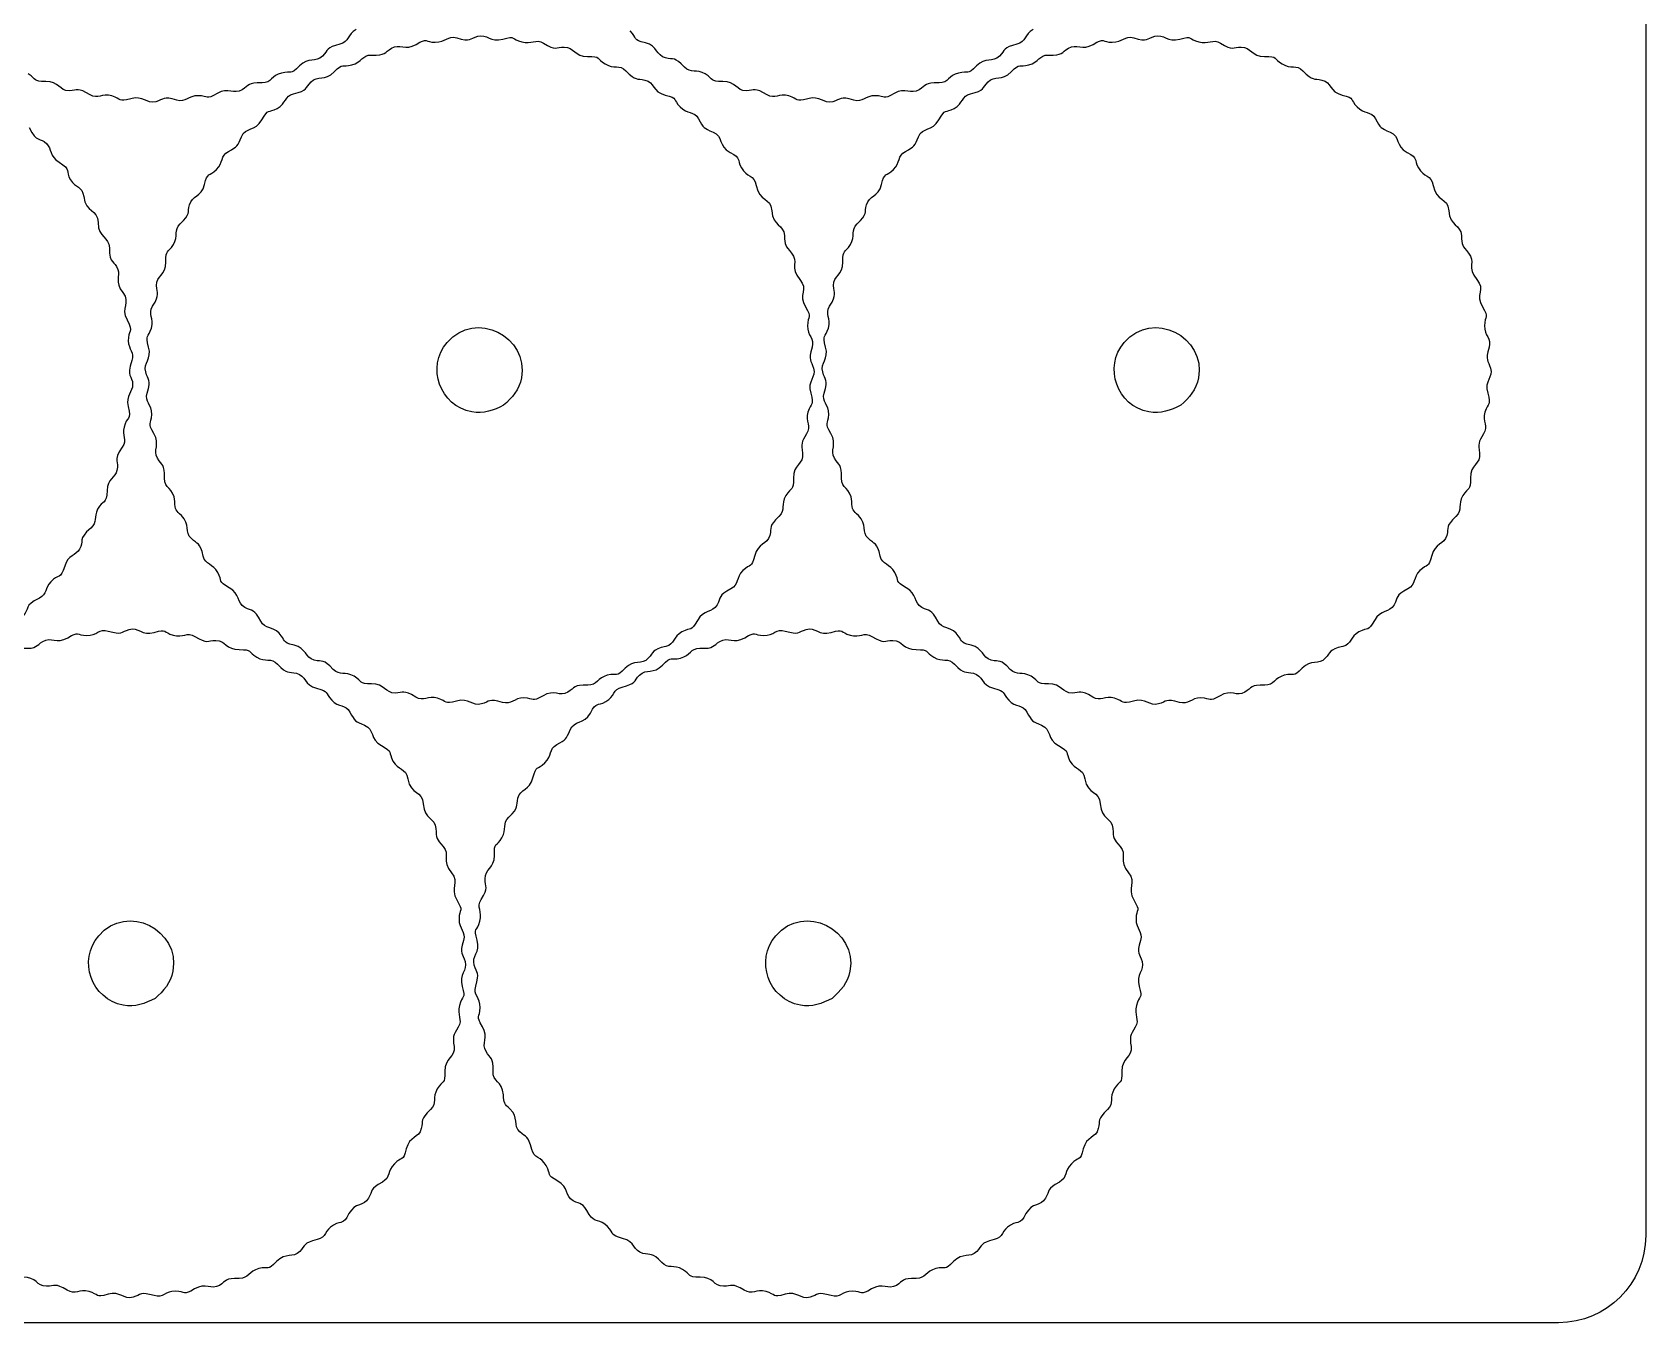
# Model space of a CAD drawing. Extents: x 1449 to 2334, y 110 to 990.
# Drawn here: x 2189.1 to 2334.1, y 752.5 to 868.5 of the extents above; entities that cross this region are included whole.
import ezdxf

# ---------------------------------------------------------------- set-up
doc = ezdxf.new("R2010")
doc.units = 0
doc.layers.get('0').update_dxf_attribs({"linetype": 'CONTINUOUS'})

msp = doc.modelspace()

# ---------------------------------------------------------------- linework, layer by layer
at = {"color": 175}
for p, q in [((2334.146345, 971.93956), (2334.146345, 760.33986)), ((2326.309345, 752.50286), (2051.983345, 752.50286))]:
    msp.add_line(p, q, dxfattribs=at)
at = {"color": 3}
for points in [[(2218.235045, 868.77556), (2217.425345, 868.32576), (2217.594545, 867.66446), (2216.771445, 867.46816)], [(2279.089145, 868.77556), (2278.279445, 868.32576), (2278.448645, 867.66446), (2277.625545, 867.46816)], [(2216.771445, 867.46816), (2215.487945, 867.16216), (2215.737445, 866.95416), (2215.201745, 866.39906)], [(2221.395045, 867.10986), (2222.143245, 867.56026), (2222.628945, 866.83716), (2223.631745, 867.43916)], [(2223.631745, 867.43916), (2224.679545, 868.06826), (2224.387045, 867.65186), (2225.343345, 867.63636)], [(2225.343345, 867.63636), (2226.271445, 867.62136), (2226.455445, 868.27756), (2227.265745, 868.03556)], [(2227.265745, 868.03556), (2228.529045, 867.65816), (2228.413145, 867.96186), (2229.158845, 868.17636)], [(2229.158845, 868.17636), (2229.998945, 868.41806), (2230.280345, 867.59186), (2231.403745, 867.91496)], [(2231.403745, 867.91496), (2232.578645, 868.25286), (2232.188145, 867.92606), (2233.108445, 867.66466)], [(2233.108445, 867.66466), (2234.004345, 867.41026), (2234.349145, 867.99446), (2235.068645, 867.55186)], [(2235.068645, 867.55186), (2236.192445, 866.86046), (2236.157745, 867.18346), (2236.934045, 867.19746)], [(2244.225145, 867.57916), (2243.037445, 867.87336), (2243.537645, 867.96406), (2242.873245, 868.65046)], [(2246.035945, 866.22996), (2245.188145, 866.44226), (2245.358245, 867.29846), (2244.225145, 867.57916)], [(2277.625545, 867.46816), (2276.342045, 867.16216), (2276.591545, 866.95416), (2276.055845, 866.39906)], [(2282.249145, 867.10986), (2282.997345, 867.56026), (2283.483045, 866.83716), (2284.485845, 867.43916)], [(2284.485845, 867.43916), (2285.533645, 868.06826), (2285.241145, 867.65186), (2286.197445, 867.63636)], [(2286.197445, 867.63636), (2287.125545, 867.62136), (2287.309545, 868.27756), (2288.119845, 868.03556)], [(2288.119845, 868.03556), (2289.383145, 867.65816), (2289.267245, 867.96186), (2290.012945, 868.17636)], [(2290.012945, 868.17636), (2290.853045, 868.41806), (2291.134445, 867.59186), (2292.257845, 867.91496)], [(2292.257845, 867.91496), (2293.432745, 868.25286), (2293.042245, 867.92606), (2293.962545, 867.66466)], [(2293.962545, 867.66466), (2294.858445, 867.41026), (2295.203245, 867.99446), (2295.922745, 867.55186)], [(2295.922745, 867.55186), (2297.046545, 866.86046), (2297.011845, 867.18346), (2297.788145, 867.19746)], [(2215.201745, 866.39906), (2214.596345, 865.77186), (2213.938645, 866.34326), (2213.126845, 865.50286)], [(2216.247245, 864.96716), (2217.097145, 865.84586), (2216.922245, 865.36786), (2217.849845, 865.59986)], [(2217.849845, 865.59986), (2218.749345, 865.82486), (2218.756145, 866.50716), (2219.602845, 866.48366)], [(2219.602845, 866.48366), (2220.922345, 866.44696), (2220.730745, 866.70996), (2221.395045, 867.10986)], [(2236.934045, 867.19746), (2237.808545, 867.21326), (2237.866545, 866.34096), (2239.033745, 866.36346)], [(2239.033745, 866.36346), (2240.255745, 866.38706), (2239.795245, 866.17166), (2240.616745, 865.68086)], [(2247.747845, 865.40396), (2246.840745, 866.36176), (2246.784645, 866.04246), (2246.035945, 866.22996)], [(2276.055845, 866.39906), (2275.450445, 865.77186), (2274.792745, 866.34326), (2273.980945, 865.50286)], [(2277.101345, 864.96716), (2277.951245, 865.84586), (2277.776345, 865.36786), (2278.703945, 865.59986)], [(2278.703945, 865.59986), (2279.603445, 865.82486), (2279.610245, 866.50716), (2280.456945, 866.48366)], [(2280.456945, 866.48366), (2281.776445, 866.44696), (2281.584845, 866.70996), (2282.249145, 867.10986)], [(2297.788145, 867.19746), (2298.662645, 867.21326), (2298.720645, 866.34096), (2299.887845, 866.36346)], [(2299.887845, 866.36346), (2301.109845, 866.38706), (2300.649345, 866.17166), (2301.470845, 865.68086)], [(2190.339845, 864.10626), (2189.116845, 864.08316), (2189.579445, 864.29706), (2188.757045, 864.78886)], [(2211.524045, 864.86976), (2210.625145, 864.64436), (2210.617045, 863.96216), (2209.771245, 863.98576)], [(2213.126845, 865.50286), (2212.276945, 864.62296), (2212.450545, 865.10206), (2211.524045, 864.86976)], [(2214.172145, 864.07036), (2214.776945, 864.69796), (2215.434445, 864.12676), (2216.247245, 864.96716)], [(2240.616745, 865.68086), (2241.416945, 865.20286), (2241.898745, 865.67866), (2242.480145, 865.06576)], [(2242.480145, 865.06576), (2243.388845, 864.10776), (2243.441845, 864.42726), (2244.192045, 864.23946)], [(2249.611145, 864.78886), (2248.813445, 865.26586), (2248.328345, 864.79106), (2247.747845, 865.40396)], [(2251.193945, 864.10626), (2249.970945, 864.08316), (2250.433545, 864.29706), (2249.611145, 864.78886)], [(2272.378145, 864.86976), (2271.479245, 864.64436), (2271.471145, 863.96216), (2270.625345, 863.98576)], [(2273.980945, 865.50286), (2273.131045, 864.62296), (2273.304645, 865.10206), (2272.378145, 864.86976)], [(2275.026245, 864.07036), (2275.631045, 864.69796), (2276.288545, 864.12676), (2277.101345, 864.96716)], [(2301.470845, 865.68086), (2302.271045, 865.20286), (2302.752845, 865.67866), (2303.334245, 865.06576)], [(2303.334245, 865.06576), (2304.242945, 864.10776), (2304.295945, 864.42726), (2305.046145, 864.23946)], [(2192.439845, 863.27196), (2191.565245, 863.25656), (2191.507945, 864.12836), (2190.339845, 864.10626)], [(2194.305345, 862.91786), (2193.183445, 863.60916), (2193.210745, 863.28556), (2192.439845, 863.27196)], [(2196.265445, 862.80486), (2195.370245, 863.05916), (2195.024345, 862.47486), (2194.305345, 862.91786)], [(2205.742445, 863.03096), (2204.693145, 862.40046), (2204.987145, 862.81796), (2204.030545, 862.83316)], [(2207.978845, 863.35976), (2207.230345, 862.90946), (2206.745245, 863.63346), (2205.742445, 863.03096)], [(2209.771245, 863.98576), (2208.452745, 864.02266), (2208.641945, 863.75866), (2207.978845, 863.35976)], [(2211.138945, 861.69416), (2211.948445, 862.14406), (2211.779745, 862.80486), (2212.602345, 863.00136)], [(2212.602345, 863.00136), (2213.885545, 863.30786), (2213.634045, 863.51196), (2214.172145, 864.07036)], [(2244.192045, 864.23946), (2245.040445, 864.02706), (2244.869645, 863.17096), (2246.002745, 862.89056)], [(2253.293945, 863.27196), (2252.419345, 863.25656), (2252.362045, 864.12836), (2251.193945, 864.10626)], [(2255.159445, 862.91786), (2254.037545, 863.60916), (2254.064845, 863.28556), (2253.293945, 863.27196)], [(2257.119545, 862.80486), (2256.224345, 863.05916), (2255.878445, 862.47486), (2255.159445, 862.91786)], [(2266.596545, 863.03096), (2265.547245, 862.40046), (2265.841245, 862.81796), (2264.884645, 862.83316)], [(2268.832945, 863.35976), (2268.084445, 862.90946), (2267.599345, 863.63346), (2266.596545, 863.03096)], [(2270.625345, 863.98576), (2269.306845, 864.02266), (2269.496045, 863.75866), (2268.832945, 863.35976)], [(2271.993045, 861.69416), (2272.802545, 862.14406), (2272.633845, 862.80486), (2273.456445, 863.00136)], [(2273.456445, 863.00136), (2274.739645, 863.30786), (2274.488145, 863.51196), (2275.026245, 864.07036)], [(2305.046145, 864.23946), (2305.894545, 864.02706), (2305.723745, 863.17096), (2306.856845, 862.89056)], [(2197.970145, 862.55476), (2196.794645, 862.21706), (2197.186945, 862.54306), (2196.265445, 862.80486)], [(2200.215445, 862.29306), (2199.374245, 862.05166), (2199.093745, 862.87756), (2197.970145, 862.55476)], [(2202.108145, 862.43386), (2200.843645, 862.81166), (2200.961445, 862.50716), (2200.215445, 862.29306)], [(2204.030545, 862.83316), (2203.101945, 862.84796), (2202.918545, 862.19176), (2202.108145, 862.43386)], [(2209.754045, 860.66526), (2210.346145, 861.73716), (2210.302945, 861.22946), (2211.138945, 861.69416)], [(2246.002745, 862.89056), (2247.190545, 862.59666), (2246.690045, 862.50606), (2247.354845, 861.81906)], [(2247.354845, 861.81906), (2247.998745, 861.15356), (2248.594445, 861.48766), (2248.996745, 860.74316)], [(2258.824245, 862.55476), (2257.648745, 862.21706), (2258.041045, 862.54306), (2257.119545, 862.80486)], [(2261.069545, 862.29306), (2260.228345, 862.05166), (2259.947845, 862.87756), (2258.824245, 862.55476)], [(2262.962245, 862.43386), (2261.697745, 862.81166), (2261.815545, 862.50716), (2261.069545, 862.29306)], [(2264.884645, 862.83316), (2263.956045, 862.84796), (2263.772645, 862.19176), (2262.962245, 862.43386)], [(2270.608145, 860.66526), (2271.200245, 861.73716), (2271.157045, 861.22946), (2271.993045, 861.69416)], [(2306.856845, 862.89056), (2308.044645, 862.59666), (2307.544145, 862.50606), (2308.208945, 861.81906)], [(2308.208945, 861.81906), (2308.852845, 861.15356), (2309.448545, 861.48766), (2309.850845, 860.74316)], [(2207.924045, 859.14396), (2208.304645, 860.05776), (2209.162945, 859.59516), (2209.754045, 860.66526)], [(2248.996745, 860.74316), (2249.442945, 859.91736), (2249.474545, 859.91256), (2250.314745, 859.56206)], [(2268.778145, 859.14396), (2269.158745, 860.05776), (2270.017045, 859.59516), (2270.608145, 860.66526)], [(2309.850845, 860.74316), (2310.297045, 859.91736), (2310.328645, 859.91256), (2311.168845, 859.56206)], [(2188.829145, 859.98126), (2189.523345, 858.53786), (2189.783045, 859.13736), (2190.411445, 858.51586)], [(2206.742945, 857.82596), (2207.568345, 858.27216), (2207.573945, 858.30356), (2207.924045, 859.14396)], [(2250.314745, 859.56206), (2251.227945, 859.18116), (2250.765845, 858.32326), (2251.836145, 857.73216)], [(2267.597045, 857.82596), (2268.422445, 858.27216), (2268.428045, 858.30356), (2268.778145, 859.14396)], [(2311.168845, 859.56206), (2312.082045, 859.18116), (2311.619945, 858.32326), (2312.690245, 857.73216)], [(2190.411445, 858.51586), (2190.864645, 858.06746), (2190.642645, 857.38276), (2191.522645, 856.84116)], [(2205.667045, 856.18436), (2206.333045, 856.82876), (2205.997745, 857.42316), (2206.742945, 857.82596)], [(2251.836145, 857.73216), (2252.907245, 857.14056), (2252.400245, 857.18286), (2252.864445, 856.34736)], [(2266.521145, 856.18436), (2267.187145, 856.82876), (2266.851845, 857.42316), (2267.597045, 857.82596)], [(2312.690245, 857.73216), (2313.761345, 857.14056), (2313.254345, 857.18286), (2313.718545, 856.34736)], [(2191.522645, 856.84116), (2192.658245, 856.14216), (2192.033245, 856.12256), (2192.566245, 855.26256)], [(2204.595745, 854.83226), (2204.890145, 856.02076), (2204.979545, 855.51916), (2205.667045, 856.18436)], [(2252.864445, 856.34736), (2253.351445, 855.47076), (2254.007345, 855.76986), (2254.195245, 854.75686)], [(2265.449845, 854.83226), (2265.744245, 856.02076), (2265.833645, 855.51916), (2266.521145, 856.18436)], [(2313.718545, 856.34736), (2314.205545, 855.47076), (2314.861445, 855.76986), (2315.049345, 854.75686)], [(2192.566245, 855.26256), (2193.019745, 854.53056), (2193.607045, 854.71536), (2193.738045, 853.75916)], [(2203.246645, 853.02156), (2203.458545, 853.86926), (2204.315145, 853.69946), (2204.595745, 854.83226)], [(2254.195245, 854.75686), (2254.474045, 853.25376), (2255.505745, 853.73236), (2255.591745, 852.49076)], [(2264.100745, 853.02156), (2264.312645, 853.86926), (2265.169245, 853.69946), (2265.449845, 854.83226)], [(2315.049345, 854.75686), (2315.328145, 853.25376), (2316.359845, 853.73236), (2316.445845, 852.49076)], [(2193.738045, 853.75916), (2193.945545, 852.24496), (2194.997645, 852.67536), (2195.025645, 851.43066)], [(2202.420445, 851.30966), (2203.378545, 852.21806), (2203.059145, 852.27166), (2203.246645, 853.02156)], [(2263.274545, 851.30966), (2264.232645, 852.21806), (2263.913245, 852.27166), (2264.100745, 853.02156)], [(2195.025645, 851.43066), (2195.057945, 849.99626), (2196.035945, 850.15856), (2196.045745, 849.16226)], [(2255.591745, 852.49076), (2255.690945, 851.05936), (2256.661345, 851.26706), (2256.717945, 850.27196)], [(2316.445845, 852.49076), (2316.545045, 851.05936), (2317.515445, 851.26706), (2317.572045, 850.27196)], [(2201.805345, 849.44606), (2202.282845, 850.24506), (2201.807445, 850.72846), (2202.420445, 851.30966)], [(2256.717945, 850.27196), (2256.768745, 849.37836), (2256.780745, 849.35086), (2257.369045, 848.67766)], [(2262.659445, 849.44606), (2263.136945, 850.24506), (2262.661545, 850.72846), (2263.274545, 851.30966)], [(2317.572045, 850.27196), (2317.622845, 849.37836), (2317.634845, 849.35086), (2318.223145, 848.67766)], [(2196.045745, 849.16226), (2196.061145, 847.60106), (2196.505645, 848.02716), (2196.802945, 847.21776)], [(2201.122945, 847.86316), (2201.099145, 849.08526), (2201.314645, 848.62506), (2201.805345, 849.44606)], [(2257.369045, 848.67766), (2258.027345, 847.92426), (2257.181045, 847.39886), (2258.116845, 846.30526)], [(2261.977045, 847.86316), (2261.953245, 849.08526), (2262.168745, 848.62506), (2262.659445, 849.44606)], [(2318.223145, 848.67766), (2318.881445, 847.92426), (2318.035145, 847.39886), (2318.970945, 846.30526)], [(2196.802945, 847.21776), (2197.032345, 846.59346), (2196.497945, 846.11146), (2197.255745, 845.13576)], [(2200.288745, 845.76346), (2200.273245, 846.63876), (2201.145645, 846.69636), (2201.122945, 847.86316)], [(2261.142845, 845.76346), (2261.127345, 846.63876), (2261.999745, 846.69636), (2261.977045, 847.86316)], [(2199.934345, 843.89816), (2200.626345, 845.02306), (2200.302445, 844.98736), (2200.288745, 845.76346)], [(2258.116845, 846.30526), (2258.886845, 845.40536), (2257.944645, 844.96366), (2258.609945, 843.85456)], [(2260.788445, 843.89816), (2261.480445, 845.02306), (2261.156545, 844.98736), (2261.142845, 845.76346)], [(2318.970945, 846.30526), (2319.740945, 845.40536), (2318.798745, 844.96366), (2319.464045, 843.85456)], [(2197.255745, 845.13576), (2197.982145, 844.20026), (2197.020645, 843.80436), (2197.632745, 842.66536)], [(2197.632745, 842.66536), (2198.264645, 841.48956), (2197.714045, 841.78776), (2197.746245, 840.77806)], [(2199.821545, 841.93786), (2200.076145, 842.83316), (2199.491445, 843.17816), (2199.934345, 843.89816)], [(2258.609945, 843.85456), (2259.238645, 842.80646), (2258.822545, 843.09936), (2258.807045, 842.14296)], [(2260.675645, 841.93786), (2260.930245, 842.83316), (2260.345545, 843.17816), (2260.788445, 843.89816)], [(2319.464045, 843.85456), (2320.092745, 842.80646), (2319.676645, 843.09936), (2319.661145, 842.14296)], [(2199.571345, 840.23306), (2199.233445, 841.40876), (2199.559445, 841.01636), (2199.821545, 841.93786)], [(2258.807045, 842.14296), (2258.792045, 841.21416), (2259.448145, 841.03126), (2259.206345, 840.22056)], [(2260.425445, 840.23306), (2260.087545, 841.40876), (2260.413545, 841.01636), (2260.675645, 841.93786)], [(2319.661145, 842.14296), (2319.646145, 841.21416), (2320.302245, 841.03126), (2320.060445, 840.22056)], [(2197.746245, 840.77806), (2197.771545, 839.98526), (2198.318545, 839.75596), (2198.057145, 839.00876)], [(2199.309745, 837.98806), (2199.068045, 838.82836), (2199.894145, 839.10986), (2199.571345, 840.23306)], [(2259.206345, 840.22056), (2258.828845, 838.95506), (2259.132445, 839.07416), (2259.346945, 838.32756)], [(2260.163845, 837.98806), (2259.922145, 838.82836), (2260.748245, 839.10986), (2260.425445, 840.23306)], [(2320.060445, 840.22056), (2319.682945, 838.95506), (2319.986545, 839.07416), (2320.201045, 838.32756)], [(2198.057145, 839.00876), (2197.527445, 837.49516), (2198.134245, 837.74046), (2198.139545, 836.85396)], [(2259.346945, 838.32756), (2259.588445, 837.48696), (2258.762345, 837.20526), (2259.085445, 836.08246)], [(2320.201045, 838.32756), (2320.442545, 837.48696), (2319.616445, 837.20526), (2319.939545, 836.08246)], [(2198.139545, 836.85396), (2198.143345, 836.21606), (2197.502845, 835.88856), (2197.741745, 834.88266)], [(2199.450545, 836.09526), (2199.828445, 837.35846), (2199.523845, 837.24386), (2199.309745, 837.98806)], [(2260.304645, 836.09526), (2260.682545, 837.35846), (2260.377945, 837.24386), (2260.163845, 837.98806)], [(2199.849845, 834.17276), (2199.864945, 835.10366), (2199.207445, 835.28276), (2199.450545, 836.09526)], [(2259.085445, 836.08246), (2259.423545, 834.90766), (2259.096745, 835.29836), (2258.835245, 834.37776)], [(2260.703945, 834.17276), (2260.719045, 835.10366), (2260.061545, 835.28276), (2260.304645, 836.09526)], [(2319.939545, 836.08246), (2320.277645, 834.90766), (2319.950845, 835.29836), (2319.689345, 834.37776)], [(2197.741745, 834.88266), (2198.049745, 833.58526), (2197.595245, 834.01396), (2197.365245, 833.02926)], [(2200.047145, 832.46116), (2199.417445, 833.51036), (2199.834345, 833.21556), (2199.849845, 834.17276)], [(2258.835245, 834.37776), (2258.580645, 833.48146), (2259.165445, 833.13726), (2258.722545, 832.41746)], [(2260.901245, 832.46116), (2260.271545, 833.51036), (2260.688445, 833.21556), (2260.703945, 834.17276)], [(2319.689345, 834.37776), (2319.434745, 833.48146), (2320.019545, 833.13726), (2319.576645, 832.41746)], [(2197.365245, 833.02926), (2197.184145, 832.25456), (2197.652045, 831.89306), (2197.206645, 831.24026)], [(2197.206645, 831.24026), (2196.303745, 829.91726), (2196.952445, 829.99056), (2196.728045, 829.13706)], [(2200.376345, 830.22466), (2199.926445, 830.97306), (2200.648845, 831.45866), (2200.047145, 832.46116)], [(2258.722545, 832.41746), (2258.231345, 831.61906), (2258.241845, 831.58796), (2258.358245, 830.68516)], [(2261.230445, 830.22466), (2260.780545, 830.97306), (2261.502945, 831.45866), (2260.901245, 832.46116)], [(2319.576645, 832.41746), (2319.085445, 831.61906), (2319.095945, 831.58796), (2319.212345, 830.68516)], [(2201.002445, 828.43206), (2201.039645, 829.75046), (2200.774845, 829.56176), (2200.376345, 830.22466)], [(2258.358245, 830.68516), (2258.484745, 829.70376), (2257.510445, 829.67466), (2257.534045, 828.45236)], [(2261.856545, 828.43206), (2261.893745, 829.75046), (2261.628945, 829.56176), (2261.230445, 830.22466)], [(2319.212345, 830.68516), (2319.338845, 829.70376), (2318.364545, 829.67466), (2318.388145, 828.45236)], [(2196.728045, 829.13706), (2196.565645, 828.51976), (2195.861845, 828.36886), (2195.833345, 827.33706)], [(2201.936845, 826.34426), (2201.805145, 827.63336), (2200.975545, 827.47736), (2201.002445, 828.43206)], [(2257.534045, 828.45236), (2257.557645, 827.23006), (2257.342545, 827.69116), (2256.851345, 826.86946)], [(2262.790945, 826.34426), (2262.659245, 827.63336), (2261.829645, 827.47736), (2261.856545, 828.43206)], [(2318.388145, 828.45236), (2318.411745, 827.23006), (2318.196645, 827.69116), (2317.705445, 826.86946)], [(2195.833345, 827.33706), (2195.796645, 826.00486), (2195.468045, 826.53516), (2194.990145, 825.64326)], [(2256.851345, 826.86946), (2256.373445, 826.06986), (2256.849245, 825.58746), (2256.236345, 825.00606)], [(2317.705445, 826.86946), (2317.227545, 826.06986), (2317.703345, 825.58746), (2317.090445, 825.00606)], [(2194.990145, 825.64326), (2194.614645, 824.94226), (2194.973645, 824.47316), (2194.375145, 823.95706)], [(2202.519245, 825.07686), (2202.045445, 825.53496), (2201.941245, 825.56786), (2201.936845, 826.34426)], [(2263.373345, 825.07686), (2262.899545, 825.53496), (2262.795345, 825.56786), (2262.790945, 826.34426)], [(2194.375145, 823.95706), (2193.162945, 822.91166), (2193.804945, 822.81276), (2193.367545, 822.04796)], [(2203.415645, 823.00166), (2202.787945, 823.60746), (2203.359445, 824.26456), (2202.519245, 825.07686)], [(2256.236345, 825.00606), (2255.277945, 824.09696), (2255.597745, 824.04256), (2255.410245, 823.29406)], [(2264.269745, 823.00166), (2263.642045, 823.60746), (2264.213545, 824.26456), (2263.373345, 825.07686)], [(2317.090445, 825.00606), (2316.132045, 824.09696), (2316.451845, 824.04256), (2316.264345, 823.29406)], [(2204.484745, 821.43186), (2204.177845, 822.71606), (2203.974145, 822.46266), (2203.415645, 823.00166)], [(2255.410245, 823.29406), (2255.197645, 822.44546), (2254.341745, 822.61646), (2254.061145, 821.48346)], [(2265.338845, 821.43186), (2265.031945, 822.71606), (2264.828245, 822.46266), (2264.269745, 823.00166)], [(2316.264345, 823.29406), (2316.051745, 822.44546), (2315.195845, 822.61646), (2314.915245, 821.48346)], [(2193.367545, 822.04796), (2193.050545, 821.49376), (2192.332445, 821.53136), (2192.037345, 820.54216)], [(2205.792145, 819.96836), (2205.340945, 820.77956), (2204.681845, 820.60716), (2204.484745, 821.43186)], [(2254.061145, 821.48346), (2253.766945, 820.29516), (2253.676645, 820.79636), (2252.989745, 820.13146)], [(2266.646245, 819.96836), (2266.195045, 820.77956), (2265.535945, 820.60716), (2265.338845, 821.43186)], [(2314.915245, 821.48346), (2314.621045, 820.29516), (2314.530745, 820.79636), (2313.843845, 820.13146)], [(2192.037345, 820.54216), (2191.655645, 819.26286), (2191.475045, 819.86316), (2190.782745, 819.12506)], [(2206.821145, 818.58356), (2205.748845, 819.17596), (2206.257345, 819.13196), (2205.792145, 819.96836)], [(2252.989745, 820.13146), (2252.324245, 819.48736), (2252.658445, 818.89146), (2251.913645, 818.48956)], [(2267.675245, 818.58356), (2266.602945, 819.17596), (2267.111445, 819.13196), (2266.646245, 819.96836)], [(2313.843845, 820.13146), (2313.178345, 819.48736), (2313.512545, 818.89146), (2312.767745, 818.48956)], [(2190.782745, 819.12506), (2190.241345, 818.54796), (2190.466045, 817.99686), (2189.752145, 817.65376)], [(2208.221645, 816.81156), (2207.455745, 817.23596), (2207.843245, 818.01886), (2206.821145, 818.58356)], [(2251.913645, 818.48956), (2250.753745, 817.86376), (2251.048945, 817.72736), (2250.674845, 817.05126)], [(2269.075745, 816.81156), (2268.309845, 817.23596), (2268.697345, 818.01886), (2267.675245, 818.58356)], [(2312.767745, 818.48956), (2311.607845, 817.86376), (2311.903045, 817.72736), (2311.528945, 817.05126)], [(2189.752145, 817.65376), (2188.309645, 816.96056), (2188.908145, 816.69926), (2188.286945, 816.07166)], [(2209.660045, 815.57256), (2209.032845, 816.73396), (2208.899745, 816.43576), (2208.221645, 816.81156)], [(2250.674845, 817.05126), (2250.251345, 816.28586), (2249.466545, 816.67196), (2248.902545, 815.65026)], [(2270.514145, 815.57256), (2269.886945, 816.73396), (2269.753845, 816.43576), (2269.075745, 816.81156)], [(2311.528945, 817.05126), (2311.105445, 816.28586), (2310.320645, 816.67196), (2309.756645, 815.65026)], [(2197.832245, 814.83636), (2198.672345, 815.07806), (2198.953745, 814.25186), (2200.077145, 814.57496)], [(2211.301845, 814.49646), (2210.657345, 815.16236), (2210.062245, 814.82776), (2209.660045, 815.57256)], [(2248.902545, 815.65026), (2248.310845, 814.57836), (2248.353645, 815.08596), (2247.517745, 814.62156)], [(2258.686345, 814.83636), (2259.526445, 815.07806), (2259.807845, 814.25186), (2260.931245, 814.57496)], [(2272.155945, 814.49646), (2271.511445, 815.16236), (2270.916345, 814.82776), (2270.514145, 815.57256)], [(2309.756645, 815.65026), (2309.164945, 814.57836), (2309.207745, 815.08596), (2308.371845, 814.62156)], [(2188.276245, 813.14366), (2189.595745, 813.10696), (2189.404145, 813.36996), (2190.068445, 813.76986)], [(2190.068445, 813.76986), (2190.816645, 814.22026), (2191.302345, 813.49716), (2192.305145, 814.09916)], [(2192.305145, 814.09916), (2193.352945, 814.72826), (2193.060445, 814.31186), (2194.016745, 814.29636)], [(2194.016745, 814.29636), (2194.944845, 814.28136), (2195.128845, 814.93756), (2195.939145, 814.69556)], [(2195.939145, 814.69556), (2197.202445, 814.31816), (2197.086545, 814.62186), (2197.832245, 814.83636)], [(2200.077145, 814.57496), (2201.252045, 814.91286), (2200.861545, 814.58606), (2201.781845, 814.32466)], [(2201.781845, 814.32466), (2202.677745, 814.07026), (2203.022545, 814.65446), (2203.742045, 814.21186)], [(2203.742045, 814.21186), (2204.865845, 813.52046), (2204.831145, 813.84346), (2205.607445, 813.85746)], [(2205.607445, 813.85746), (2206.481945, 813.87326), (2206.539945, 813.00096), (2207.707145, 813.02346)], [(2212.653745, 813.42516), (2211.466045, 813.71936), (2211.966245, 813.81006), (2211.301845, 814.49646)], [(2247.517745, 814.62156), (2246.708045, 814.17176), (2246.877245, 813.51046), (2246.054145, 813.31416)], [(2249.130345, 813.14366), (2250.449845, 813.10696), (2250.258245, 813.36996), (2250.922545, 813.76986)], [(2250.922545, 813.76986), (2251.670745, 814.22026), (2252.156445, 813.49716), (2253.159245, 814.09916)], [(2253.159245, 814.09916), (2254.207045, 814.72826), (2253.914545, 814.31186), (2254.870845, 814.29636)], [(2254.870845, 814.29636), (2255.798945, 814.28136), (2255.982945, 814.93756), (2256.793245, 814.69556)], [(2256.793245, 814.69556), (2258.056545, 814.31816), (2257.940645, 814.62186), (2258.686345, 814.83636)], [(2260.931245, 814.57496), (2262.106145, 814.91286), (2261.715645, 814.58606), (2262.635945, 814.32466)], [(2262.635945, 814.32466), (2263.531845, 814.07026), (2263.876645, 814.65446), (2264.596145, 814.21186)], [(2264.596145, 814.21186), (2265.719945, 813.52046), (2265.685245, 813.84346), (2266.461545, 813.85746)], [(2266.461545, 813.85746), (2267.336045, 813.87326), (2267.394045, 813.00096), (2268.561245, 813.02346)], [(2273.507845, 813.42516), (2272.320145, 813.71936), (2272.820345, 813.81006), (2272.155945, 814.49646)], [(2308.371845, 814.62156), (2307.562145, 814.17176), (2307.731345, 813.51046), (2306.908245, 813.31416)], [(2207.707145, 813.02346), (2208.929145, 813.04706), (2208.468645, 812.83166), (2209.290145, 812.34086)], [(2209.290145, 812.34086), (2210.090345, 811.86286), (2210.572145, 812.33866), (2211.153545, 811.72576)], [(2214.464545, 812.07596), (2213.616745, 812.28826), (2213.786845, 813.14446), (2212.653745, 813.42516)], [(2216.176445, 811.24996), (2215.269345, 812.20776), (2215.213245, 811.88846), (2214.464545, 812.07596)], [(2244.484445, 812.24506), (2243.879045, 811.61786), (2243.221345, 812.18926), (2242.409545, 811.34886)], [(2246.054145, 813.31416), (2244.770645, 813.00816), (2245.020145, 812.80016), (2244.484445, 812.24506)], [(2245.774745, 811.62716), (2246.624645, 812.50586), (2246.449745, 812.02786), (2247.377345, 812.25986)], [(2247.377345, 812.25986), (2248.276845, 812.48486), (2248.283645, 813.16716), (2249.130345, 813.14366)], [(2268.561245, 813.02346), (2269.783245, 813.04706), (2269.322745, 812.83166), (2270.144245, 812.34086)], [(2270.144245, 812.34086), (2270.944445, 811.86286), (2271.426245, 812.33866), (2272.007645, 811.72576)], [(2275.318645, 812.07596), (2274.470845, 812.28826), (2274.640945, 813.14446), (2273.507845, 813.42516)], [(2277.030545, 811.24996), (2276.123445, 812.20776), (2276.067345, 811.88846), (2275.318645, 812.07596)], [(2305.338545, 812.24506), (2304.733145, 811.61786), (2304.075445, 812.18926), (2303.263645, 811.34886)], [(2306.908245, 813.31416), (2305.624745, 813.00816), (2305.874245, 812.80016), (2305.338545, 812.24506)], [(2211.153545, 811.72576), (2212.062245, 810.76776), (2212.115245, 811.08726), (2212.865445, 810.89946)], [(2212.865445, 810.89946), (2213.713845, 810.68706), (2213.543045, 809.83096), (2214.676145, 809.55056)], [(2218.039745, 810.63486), (2217.242045, 811.11186), (2216.756945, 810.63706), (2216.176445, 811.24996)], [(2242.409545, 811.34886), (2241.559645, 810.46896), (2241.733245, 810.94806), (2240.806745, 810.71576)], [(2242.129845, 809.66136), (2243.413045, 809.96786), (2243.161545, 810.17196), (2243.699645, 810.73036)], [(2243.699645, 810.73036), (2244.304445, 811.35796), (2244.961945, 810.78676), (2245.774745, 811.62716)], [(2272.007645, 811.72576), (2272.916345, 810.76776), (2272.969345, 811.08726), (2273.719545, 810.89946)], [(2273.719545, 810.89946), (2274.567945, 810.68706), (2274.397145, 809.83096), (2275.530245, 809.55056)], [(2278.893845, 810.63486), (2278.096145, 811.11186), (2277.611045, 810.63706), (2277.030545, 811.24996)], [(2303.263645, 811.34886), (2302.413745, 810.46896), (2302.587345, 810.94806), (2301.660845, 810.71576)], [(2214.676145, 809.55056), (2215.863945, 809.25666), (2215.363445, 809.16606), (2216.028245, 808.47906)], [(2219.622545, 809.95226), (2218.399545, 809.92916), (2218.862145, 810.14306), (2218.039745, 810.63486)], [(2221.722545, 809.11796), (2220.847945, 809.10256), (2220.790645, 809.97436), (2219.622545, 809.95226)], [(2223.588045, 808.76386), (2222.466145, 809.45516), (2222.493445, 809.13156), (2221.722545, 809.11796)], [(2237.261545, 809.20576), (2236.513045, 808.75546), (2236.027945, 809.47946), (2235.025145, 808.87696)], [(2239.053945, 809.83176), (2237.735445, 809.86866), (2237.924645, 809.60466), (2237.261545, 809.20576)], [(2240.806745, 810.71576), (2239.907845, 810.49036), (2239.899745, 809.80816), (2239.053945, 809.83176)], [(2240.666445, 808.35416), (2241.475945, 808.80406), (2241.307245, 809.46486), (2242.129845, 809.66136)], [(2275.530245, 809.55056), (2276.718045, 809.25666), (2276.217545, 809.16606), (2276.882345, 808.47906)], [(2280.476645, 809.95226), (2279.253645, 809.92916), (2279.716245, 810.14306), (2278.893845, 810.63486)], [(2282.576645, 809.11796), (2281.702045, 809.10256), (2281.644745, 809.97436), (2280.476645, 809.95226)], [(2284.442145, 808.76386), (2283.320245, 809.45516), (2283.347545, 809.13156), (2282.576645, 809.11796)], [(2298.115645, 809.20576), (2297.367145, 808.75546), (2296.882045, 809.47946), (2295.879245, 808.87696)], [(2299.908045, 809.83176), (2298.589545, 809.86866), (2298.778745, 809.60466), (2298.115645, 809.20576)], [(2301.660845, 810.71576), (2300.761945, 810.49036), (2300.753845, 809.80816), (2299.908045, 809.83176)], [(2216.028245, 808.47906), (2216.672145, 807.81356), (2217.267845, 808.14766), (2217.670145, 807.40316)], [(2225.548145, 808.65086), (2224.652945, 808.90516), (2224.307045, 808.32086), (2223.588045, 808.76386)], [(2227.252845, 808.40076), (2226.077345, 808.06306), (2226.469645, 808.38906), (2225.548145, 808.65086)], [(2229.498145, 808.13906), (2228.656945, 807.89766), (2228.376445, 808.72356), (2227.252845, 808.40076)], [(2231.390845, 808.27986), (2230.126345, 808.65766), (2230.244145, 808.35316), (2229.498145, 808.13906)], [(2233.313245, 808.67916), (2232.384645, 808.69396), (2232.201245, 808.03776), (2231.390845, 808.27986)], [(2235.025145, 808.87696), (2233.975845, 808.24646), (2234.269845, 808.66396), (2233.313245, 808.67916)], [(2239.281545, 807.32526), (2239.873645, 808.39716), (2239.830445, 807.88946), (2240.666445, 808.35416)], [(2276.882345, 808.47906), (2277.526245, 807.81356), (2278.121945, 808.14766), (2278.524245, 807.40316)], [(2286.402245, 808.65086), (2285.507045, 808.90516), (2285.161145, 808.32086), (2284.442145, 808.76386)], [(2288.106945, 808.40076), (2286.931445, 808.06306), (2287.323745, 808.38906), (2286.402245, 808.65086)], [(2290.352245, 808.13906), (2289.511045, 807.89766), (2289.230545, 808.72356), (2288.106945, 808.40076)], [(2292.244945, 808.27986), (2290.980445, 808.65766), (2291.098245, 808.35316), (2290.352245, 808.13906)], [(2294.167345, 808.67916), (2293.238745, 808.69396), (2293.055345, 808.03776), (2292.244945, 808.27986)], [(2295.879245, 808.87696), (2294.829945, 808.24646), (2295.123945, 808.66396), (2294.167345, 808.67916)], [(2217.670145, 807.40316), (2218.116345, 806.57736), (2218.147945, 806.57256), (2218.988145, 806.22206)], [(2237.451545, 805.80396), (2237.832145, 806.71776), (2238.690445, 806.25516), (2239.281545, 807.32526)], [(2278.524245, 807.40316), (2278.970445, 806.57736), (2279.002045, 806.57256), (2279.842245, 806.22206)], [(2218.988145, 806.22206), (2219.901345, 805.84116), (2219.439245, 804.98326), (2220.509545, 804.39216)], [(2236.270445, 804.48596), (2237.095845, 804.93216), (2237.101445, 804.96356), (2237.451545, 805.80396)], [(2279.842245, 806.22206), (2280.755445, 805.84116), (2280.293345, 804.98326), (2281.363645, 804.39216)], [(2220.509545, 804.39216), (2221.580645, 803.80056), (2221.073645, 803.84286), (2221.537845, 803.00736)], [(2235.194545, 802.84436), (2235.860545, 803.48876), (2235.525245, 804.08316), (2236.270445, 804.48596)], [(2281.363645, 804.39216), (2282.434745, 803.80056), (2281.927745, 803.84286), (2282.391945, 803.00736)], [(2221.537845, 803.00736), (2222.024845, 802.13076), (2222.680745, 802.42986), (2222.868645, 801.41686)], [(2234.123245, 801.49226), (2234.417645, 802.68076), (2234.507045, 802.17916), (2235.194545, 802.84436)], [(2282.391945, 803.00736), (2282.878945, 802.13076), (2283.534845, 802.42986), (2283.722745, 801.41686)], [(2222.868645, 801.41686), (2223.147445, 799.91376), (2224.179145, 800.39236), (2224.265145, 799.15076)], [(2232.774145, 799.68156), (2232.986045, 800.52926), (2233.842645, 800.35946), (2234.123245, 801.49226)], [(2283.722745, 801.41686), (2284.001545, 799.91376), (2285.033245, 800.39236), (2285.119245, 799.15076)], [(2224.265145, 799.15076), (2224.364345, 797.71936), (2225.334745, 797.92706), (2225.391345, 796.93196)], [(2231.947945, 797.96966), (2232.906045, 798.87806), (2232.586645, 798.93166), (2232.774145, 799.68156)], [(2285.119245, 799.15076), (2285.218445, 797.71936), (2286.188845, 797.92706), (2286.245445, 796.93196)], [(2231.332845, 796.10606), (2231.810345, 796.90506), (2231.334945, 797.38846), (2231.947945, 797.96966)], [(2225.391345, 796.93196), (2225.442145, 796.03836), (2225.454145, 796.01086), (2226.042445, 795.33766)], [(2286.245445, 796.93196), (2286.296245, 796.03836), (2286.308245, 796.01086), (2286.896545, 795.33766)], [(2226.042445, 795.33766), (2226.700745, 794.58426), (2225.854445, 794.05886), (2226.790245, 792.96526)], [(2230.650445, 794.52316), (2230.626645, 795.74526), (2230.842145, 795.28506), (2231.332845, 796.10606)], [(2286.896545, 795.33766), (2287.554845, 794.58426), (2286.708545, 794.05886), (2287.644345, 792.96526)], [(2229.816245, 792.42346), (2229.800745, 793.29876), (2230.673145, 793.35636), (2230.650445, 794.52316)], [(2226.790245, 792.96526), (2227.560245, 792.06536), (2226.618045, 791.62366), (2227.283345, 790.51456)], [(2229.461845, 790.55816), (2230.153845, 791.68306), (2229.829945, 791.64736), (2229.816245, 792.42346)], [(2287.644345, 792.96526), (2288.414345, 792.06536), (2287.472145, 791.62366), (2288.137445, 790.51456)], [(2227.283345, 790.51456), (2227.912045, 789.46646), (2227.495945, 789.75936), (2227.480445, 788.80296)], [(2229.349045, 788.59786), (2229.603645, 789.49316), (2229.018945, 789.83816), (2229.461845, 790.55816)], [(2288.137445, 790.51456), (2288.766145, 789.46646), (2288.350045, 789.75936), (2288.334545, 788.80296)], [(2227.480445, 788.80296), (2227.465445, 787.87416), (2228.121545, 787.69126), (2227.879745, 786.88056)], [(2229.098845, 786.89306), (2228.760945, 788.06876), (2229.086945, 787.67636), (2229.349045, 788.59786)], [(2288.334545, 788.80296), (2288.319545, 787.87416), (2288.975645, 787.69126), (2288.733845, 786.88056)], [(2227.879745, 786.88056), (2227.502245, 785.61506), (2227.805845, 785.73416), (2228.020345, 784.98756)], [(2228.837245, 784.64806), (2228.595545, 785.48836), (2229.421645, 785.76986), (2229.098845, 786.89306)], [(2288.733845, 786.88056), (2288.356345, 785.61506), (2288.659945, 785.73416), (2288.874445, 784.98756)], [(2228.020345, 784.98756), (2228.261845, 784.14696), (2227.435745, 783.86526), (2227.758845, 782.74246)], [(2228.978045, 782.75526), (2229.355945, 784.01846), (2229.051345, 783.90386), (2228.837245, 784.64806)], [(2288.874445, 784.98756), (2289.115945, 784.14696), (2288.289845, 783.86526), (2288.612945, 782.74246)], [(2227.758845, 782.74246), (2228.096945, 781.56766), (2227.770145, 781.95836), (2227.508645, 781.03776)], [(2229.377345, 780.83276), (2229.392445, 781.76366), (2228.734945, 781.94276), (2228.978045, 782.75526)], [(2288.612945, 782.74246), (2288.951045, 781.56766), (2288.624245, 781.95836), (2288.362745, 781.03776)], [(2227.508645, 781.03776), (2227.254045, 780.14146), (2227.838845, 779.79726), (2227.395945, 779.07746)], [(2229.574645, 779.12116), (2228.944945, 780.17036), (2229.361845, 779.87556), (2229.377345, 780.83276)], [(2288.362745, 781.03776), (2288.108145, 780.14146), (2288.692945, 779.79726), (2288.250045, 779.07746)], [(2227.395945, 779.07746), (2226.904745, 778.27906), (2226.915245, 778.24796), (2227.031645, 777.34516)], [(2229.903845, 776.88466), (2229.453945, 777.63306), (2230.176345, 778.11866), (2229.574645, 779.12116)], [(2288.250045, 779.07746), (2287.758845, 778.27906), (2287.769345, 778.24796), (2287.885745, 777.34516)], [(2227.031645, 777.34516), (2227.158145, 776.36376), (2226.183845, 776.33466), (2226.207445, 775.11236)], [(2230.529945, 775.09206), (2230.567145, 776.41046), (2230.302345, 776.22176), (2229.903845, 776.88466)], [(2287.885745, 777.34516), (2288.012245, 776.36376), (2287.037945, 776.33466), (2287.061545, 775.11236)], [(2226.207445, 775.11236), (2226.231045, 773.89006), (2226.015945, 774.35116), (2225.524745, 773.52946)], [(2231.464345, 773.00426), (2231.332645, 774.29336), (2230.503045, 774.13736), (2230.529945, 775.09206)], [(2287.061545, 775.11236), (2287.085145, 773.89006), (2286.870045, 774.35116), (2286.378845, 773.52946)], [(2225.524745, 773.52946), (2225.046845, 772.72986), (2225.522645, 772.24746), (2224.909745, 771.66606)], [(2286.378845, 773.52946), (2285.900945, 772.72986), (2286.376745, 772.24746), (2285.763845, 771.66606)], [(2224.909745, 771.66606), (2223.951345, 770.75696), (2224.271145, 770.70256), (2224.083645, 769.95406)], [(2232.046745, 771.73686), (2231.572945, 772.19496), (2231.468745, 772.22786), (2231.464345, 773.00426)], [(2232.943145, 769.66166), (2232.315445, 770.26746), (2232.886945, 770.92456), (2232.046745, 771.73686)], [(2285.763845, 771.66606), (2284.805445, 770.75696), (2285.125245, 770.70256), (2284.937745, 769.95406)], [(2224.083645, 769.95406), (2223.871045, 769.10546), (2223.015145, 769.27646), (2222.734545, 768.14346)], [(2234.012245, 768.09186), (2233.705345, 769.37606), (2233.501645, 769.12266), (2232.943145, 769.66166)], [(2284.937745, 769.95406), (2284.725145, 769.10546), (2283.869245, 769.27646), (2283.588645, 768.14346)], [(2222.734545, 768.14346), (2222.440345, 766.95516), (2222.350045, 767.45636), (2221.663145, 766.79146)], [(2235.319645, 766.62836), (2234.868445, 767.43956), (2234.209345, 767.26716), (2234.012245, 768.09186)], [(2283.588645, 768.14346), (2283.294445, 766.95516), (2283.204145, 767.45636), (2282.517245, 766.79146)], [(2221.663145, 766.79146), (2220.997645, 766.14736), (2221.331845, 765.55146), (2220.587045, 765.14956)], [(2236.348645, 765.24356), (2235.276345, 765.83596), (2235.784845, 765.79196), (2235.319645, 766.62836)], [(2282.517245, 766.79146), (2281.851745, 766.14736), (2282.185945, 765.55146), (2281.441145, 765.14956)], [(2220.587045, 765.14956), (2219.427145, 764.52376), (2219.722345, 764.38736), (2219.348245, 763.71126)], [(2237.749145, 763.47156), (2236.983245, 763.89596), (2237.370745, 764.67886), (2236.348645, 765.24356)], [(2281.441145, 765.14956), (2280.281245, 764.52376), (2280.576445, 764.38736), (2280.202345, 763.71126)], [(2219.348245, 763.71126), (2218.924745, 762.94586), (2218.139945, 763.33196), (2217.575945, 762.31026)], [(2239.187545, 762.23256), (2238.560345, 763.39396), (2238.427245, 763.09576), (2237.749145, 763.47156)], [(2280.202345, 763.71126), (2279.778845, 762.94586), (2278.994045, 763.33196), (2278.430045, 762.31026)], [(2217.575945, 762.31026), (2216.984245, 761.23836), (2217.027045, 761.74596), (2216.191145, 761.28156)], [(2240.829345, 761.15646), (2240.184845, 761.82236), (2239.589745, 761.48776), (2239.187545, 762.23256)], [(2278.430045, 762.31026), (2277.838345, 761.23836), (2277.881145, 761.74596), (2277.045245, 761.28156)], [(2214.727545, 759.97416), (2213.444045, 759.66816), (2213.693545, 759.46016), (2213.157845, 758.90506)], [(2216.191145, 761.28156), (2215.381445, 760.83176), (2215.550645, 760.17046), (2214.727545, 759.97416)], [(2242.181245, 760.08516), (2240.993545, 760.37936), (2241.493745, 760.47006), (2240.829345, 761.15646)], [(2243.992045, 758.73596), (2243.144245, 758.94826), (2243.314345, 759.80446), (2242.181245, 760.08516)], [(2275.581645, 759.97416), (2274.298145, 759.66816), (2274.547645, 759.46016), (2274.011945, 758.90506)], [(2277.045245, 761.28156), (2276.235545, 760.83176), (2276.404745, 760.17046), (2275.581645, 759.97416)], [(2213.157845, 758.90506), (2212.552445, 758.27786), (2211.894745, 758.84926), (2211.082945, 758.00886)], [(2245.703945, 757.90996), (2244.796845, 758.86776), (2244.740745, 758.54846), (2243.992045, 758.73596)], [(2274.011945, 758.90506), (2273.406545, 758.27786), (2272.748845, 758.84926), (2271.937045, 758.00886)], [(2209.480145, 757.37576), (2208.581245, 757.15036), (2208.573145, 756.46816), (2207.727345, 756.49176)], [(2211.082945, 758.00886), (2210.233045, 757.12896), (2210.406645, 757.60806), (2209.480145, 757.37576)], [(2247.567245, 757.29486), (2246.769545, 757.77186), (2246.284445, 757.29706), (2245.703945, 757.90996)], [(2249.150045, 756.61226), (2247.927045, 756.58916), (2248.389645, 756.80306), (2247.567245, 757.29486)], [(2270.334245, 757.37576), (2269.435345, 757.15036), (2269.427245, 756.46816), (2268.581445, 756.49176)], [(2271.937045, 758.00886), (2271.087145, 757.12896), (2271.260745, 757.60806), (2270.334245, 757.37576)], [(2190.395945, 755.77796), (2189.521345, 755.76256), (2189.464045, 756.63436), (2188.295945, 756.61226)], [(2192.261445, 755.42386), (2191.139545, 756.11516), (2191.166845, 755.79156), (2190.395945, 755.77796)], [(2205.934945, 755.86576), (2205.186445, 755.41546), (2204.701345, 756.13946), (2203.698545, 755.53696)], [(2207.727345, 756.49176), (2206.408845, 756.52866), (2206.598045, 756.26466), (2205.934945, 755.86576)], [(2251.250045, 755.77796), (2250.375445, 755.76256), (2250.318145, 756.63436), (2249.150045, 756.61226)], [(2253.115545, 755.42386), (2251.993645, 756.11516), (2252.020945, 755.79156), (2251.250045, 755.77796)], [(2266.789045, 755.86576), (2266.040545, 755.41546), (2265.555445, 756.13946), (2264.552645, 755.53696)], [(2268.581445, 756.49176), (2267.262945, 756.52866), (2267.452145, 756.26466), (2266.789045, 755.86576)], [(2194.221545, 755.31086), (2193.326345, 755.56516), (2192.980445, 754.98086), (2192.261445, 755.42386)], [(2195.926245, 755.06076), (2194.750745, 754.72306), (2195.143045, 755.04906), (2194.221545, 755.31086)], [(2198.171545, 754.79906), (2197.330345, 754.55766), (2197.049845, 755.38356), (2195.926245, 755.06076)], [(2200.064245, 754.93986), (2198.799745, 755.31766), (2198.917545, 755.01316), (2198.171545, 754.79906)], [(2201.986645, 755.33916), (2201.058045, 755.35396), (2200.874645, 754.69776), (2200.064245, 754.93986)], [(2203.698545, 755.53696), (2202.649245, 754.90646), (2202.943245, 755.32396), (2201.986645, 755.33916)], [(2255.075645, 755.31086), (2254.180445, 755.56516), (2253.834545, 754.98086), (2253.115545, 755.42386)], [(2256.780345, 755.06076), (2255.604845, 754.72306), (2255.997145, 755.04906), (2255.075645, 755.31086)], [(2259.025645, 754.79906), (2258.184445, 754.55766), (2257.903945, 755.38356), (2256.780345, 755.06076)], [(2260.918345, 754.93986), (2259.653845, 755.31766), (2259.771645, 755.01316), (2259.025645, 754.79906)], [(2262.840745, 755.33916), (2261.912145, 755.35396), (2261.728745, 754.69776), (2260.918345, 754.93986)], [(2264.552645, 755.53696), (2263.503345, 754.90646), (2263.797345, 755.32396), (2262.840745, 755.33916)]]:
    msp.add_open_spline(points, degree=3, dxfattribs=at)
at = {"color": 250}
for points in [[(2226.412545, 840.64376), (2228.980945, 843.64666), (2233.771045, 841.14676), (2233.084345, 837.45546)], [(2287.273645, 840.64566), (2289.842045, 843.64856), (2294.632145, 841.14866), (2293.945445, 837.45736)], [(2228.620945, 834.39276), (2225.754745, 834.92626), (2224.517545, 838.42816), (2226.412545, 840.64376)], [(2289.482045, 834.39466), (2286.615845, 834.92816), (2285.378645, 838.43006), (2287.273645, 840.64566)], [(2233.084345, 837.45546), (2232.889245, 836.40656), (2232.236545, 835.67356), (2231.486945, 834.99966)], [(2293.945445, 837.45736), (2293.750345, 836.40846), (2293.097645, 835.67546), (2292.348045, 835.00156)], [(2231.486945, 834.99966), (2230.588645, 834.54276), (2229.669745, 834.19756), (2228.620945, 834.39276)], [(2292.348045, 835.00156), (2291.449745, 834.54466), (2290.530845, 834.19946), (2289.482045, 834.39466)], [(2195.085945, 787.30376), (2197.654345, 790.30666), (2202.444445, 787.80676), (2201.757745, 784.11546)], [(2255.947045, 787.30566), (2258.515445, 790.30856), (2263.305545, 787.80866), (2262.618845, 784.11736)], [(2197.294345, 781.05276), (2194.428145, 781.58626), (2193.190945, 785.08816), (2195.085945, 787.30376)], [(2258.155445, 781.05466), (2255.289245, 781.58816), (2254.052045, 785.09006), (2255.947045, 787.30566)], [(2201.757745, 784.11546), (2201.562645, 783.06656), (2200.909945, 782.33356), (2200.160345, 781.65966)], [(2262.618845, 784.11736), (2262.423745, 783.06846), (2261.771045, 782.33546), (2261.021445, 781.66156)], [(2200.160345, 781.65966), (2199.262045, 781.20276), (2198.343145, 780.85756), (2197.294345, 781.05276)], [(2261.021445, 781.66156), (2260.123145, 781.20466), (2259.204245, 780.85946), (2258.155445, 781.05466)]]:
    msp.add_open_spline(points, degree=3, dxfattribs=at)
at = {"color": 175}
msp.add_open_spline([(2334.146345, 760.33986), (2334.146345, 756.02946), (2330.619745, 752.50286), (2326.309345, 752.50286)], degree=3, dxfattribs=at)

doc.saveas('drawing.dxf')
